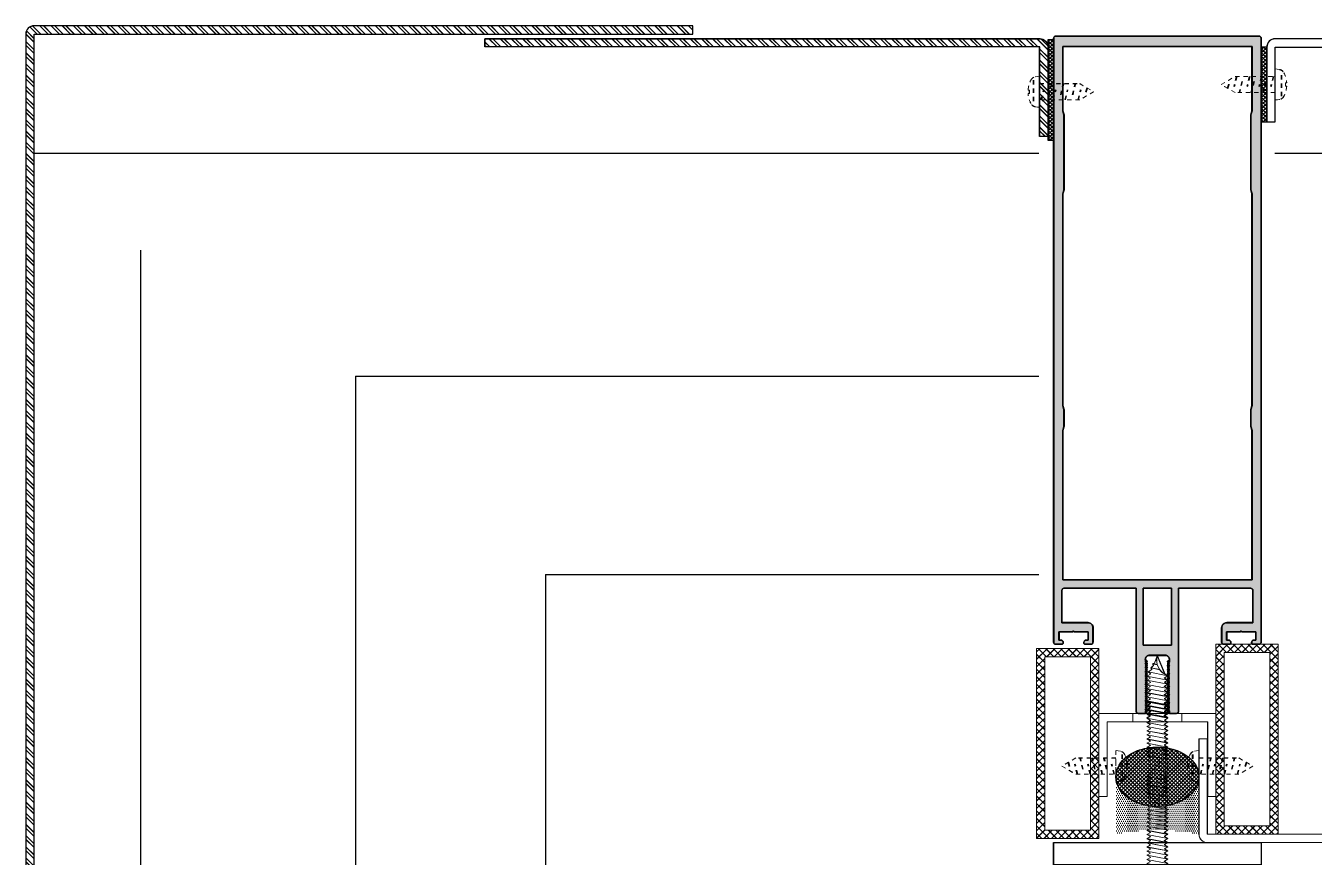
# Model space of a CAD drawing. Header units: inches. Extents: x -772 to 6765, y -813 to 4093.
# Drawn here: x 5996.66 to 6027.7, y 3333.22 to 3353.25 of the extents above; entities that cross this region are included whole.
import ezdxf

# ---------------------------------------------------------------- set-up
doc = ezdxf.new("R2010")
doc.units = ezdxf.units.IN
doc.header["$MEASUREMENT"] = 0
doc.linetypes.add('HIDDEN', pattern=[9.525, 6.35, -3.175])
doc.linetypes.add('HIDDEN2', pattern=[0.1875, 0.125, -0.0625])
for name, color, linetype in [('aksoy_bant', 1, 'Continuous'), ('aksoy_block', 7, 'Continuous'), ('aksoy_detaytarama', 252, 'Continuous'), ('aksoy_iz', 8, 'HIDDEN'), ('aksoy_pvc', 245, 'Continuous'), ('aksoy_silikon', 1, 'Continuous'), ('H_FAC_Giydirme', 100, 'Continuous'), ('H_FAC_Metal', 181, 'Continuous'), ('H_GEN_Greyscale1', 251, 'Continuous'), ('H_GEN_YalitimIsi', 32, 'BATTING')]:
    doc.layers.add(name, color=color, linetype=linetype)
doc.layers.add('aksoy_vida', color=8, linetype='Continuous', lineweight=0)
doc.layers.add('S02_Beschriftung', color=40, linetype='Continuous', lineweight=25)
doc.linetypes.add('BATTING', pattern='A,0.00254,-2.54,[134,ltypeshp.shx,S=2.54,R=0,X=-2.54,Y=0],-5.08,[134,ltypeshp.shx,S=2.54,R=180,X=2.54,Y=0],-2.54', length=10.16254)
pattern_1 = [(45, (-2165390.4385, -980034.2815), (-1.3470384182, 1.3470384182), []), (45, (-2165389.5405, -980034.2815), (-1.3470384182, 1.3470384182), [])]

# ---------------------------------------------------------------- blocks, each defined once
blk = doc.blocks.new('RYN_0342506', base_point=(58, 24.6))
at = {"layer": 'aksoy_detaytarama', "ltscale": 0.1, "extrusion": (0, 0, -1)}
h = blk.add_hatch(color=256, dxfattribs=at)
h.dxf.hatch_style = 1
h.paths.add_polyline_path([(-88.15, 53), (-88.15, 46.2), (-74.45, 46.2), (-74.45, 53)], flags=16)
edge = h.paths.add_edge_path()
edge.add_arc((-87.65, 72.1), 0.5, 450.0013, 539.9987)
edge.add_line((-88.15, 72.1), (-88.15, 54.7))
edge.add_line((-88.15, 54.7), (-58.5, 54.7))
edge.add_arc((-58.5, 54.2), 0.5, 360, 450, ccw=False)
edge.add_line((-58, 54.2), (-58, 52.5))
edge.add_line((-58, 52.5), (-58.11, 52.5))
edge.add_line((-58.11, 52.5), (-58.33, 52.12))
edge.add_arc((-58.5, 52.22), 0.2, 210, 330, ccw=False)
edge.add_line((-58.67, 52.12), (-58.83, 52.39))
edge.add_arc((-59, 52.29), 0.2, 390, 510)
edge.add_line((-59.17, 52.39), (-59.33, 52.12))
edge.add_arc((-59.5, 52.22), 0.2, 210, 330, ccw=False)
edge.add_line((-59.67, 52.12), (-59.83, 52.39))
edge.add_arc((-60, 52.29), 0.2, 390, 510)
edge.add_line((-60.17, 52.39), (-60.33, 52.12))
edge.add_arc((-60.5, 52.22), 0.2, 210, 330, ccw=False)
edge.add_line((-60.67, 52.12), (-60.83, 52.39))
edge.add_arc((-61, 52.29), 0.2, 390, 510)
edge.add_line((-61.17, 52.39), (-61.33, 52.12))
edge.add_arc((-61.5, 52.22), 0.2, 210, 330, ccw=False)
edge.add_line((-61.67, 52.12), (-61.83, 52.39))
edge.add_arc((-62, 52.29), 0.2, 390, 510)
edge.add_line((-62.17, 52.39), (-62.33, 52.12))
edge.add_arc((-62.5, 52.22), 0.2, 210, 330, ccw=False)
edge.add_line((-62.67, 52.12), (-62.83, 52.39))
edge.add_arc((-63, 52.29), 0.2, 390, 510)
edge.add_line((-63.17, 52.39), (-63.33, 52.12))
edge.add_arc((-63.5, 52.22), 0.2, 210, 330, ccw=False)
edge.add_line((-63.67, 52.12), (-63.83, 52.39))
edge.add_arc((-64, 52.29), 0.2, 390, 510)
edge.add_line((-64.17, 52.39), (-64.33, 52.12))
edge.add_arc((-64.5, 52.22), 0.2, 210, 330, ccw=False)
edge.add_line((-64.67, 52.12), (-64.83, 52.39))
edge.add_arc((-65, 52.29), 0.2, 390, 510)
edge.add_line((-65.17, 52.39), (-65.33, 52.12))
edge.add_arc((-65.5, 52.22), 0.2, 210, 330, ccw=False)
edge.add_line((-65.67, 52.12), (-65.83, 52.39))
edge.add_arc((-66, 52.29), 0.2, 390, 510)
edge.add_line((-66.17, 52.39), (-66.33, 52.12))
edge.add_arc((-66.5, 52.22), 0.2, 210, 330, ccw=False)
edge.add_line((-66.67, 52.12), (-66.83, 52.39))
edge.add_arc((-67, 52.29), 0.2, 390, 510)
edge.add_line((-67.17, 52.39), (-67.33, 52.12))
edge.add_arc((-67.5, 52.22), 0.2, 210, 330, ccw=False)
edge.add_line((-67.67, 52.12), (-67.83, 52.39))
edge.add_arc((-68, 52.29), 0.2, 390, 510)
edge.add_line((-68.17, 52.39), (-68.33, 52.12))
edge.add_arc((-68.5, 52.22), 0.2, 210, 330, ccw=False)
edge.add_line((-68.67, 52.12), (-68.83, 52.39))
edge.add_arc((-69, 52.29), 0.2, 390, 510)
edge.add_line((-69.17, 52.39), (-69.33, 52.12))
edge.add_arc((-69.5, 52.22), 0.2, 210, 330, ccw=False)
edge.add_line((-69.67, 52.12), (-69.83, 52.39))
edge.add_arc((-70, 52.29), 0.2, 390, 510)
edge.add_line((-70.17, 52.39), (-70.33, 52.12))
edge.add_arc((-70.5, 52.22), 0.2, 210, 330, ccw=False)
edge.add_line((-70.67, 52.12), (-70.89, 52.5))
edge.add_line((-70.89, 52.5), (-71, 52.5))
edge.add_arc((-71, 51.5), 1, 450, 540)
edge.add_line((-72, 51.5), (-72, 47.7))
edge.add_arc((-71, 47.7), 1, 540, 630)
edge.add_line((-71, 46.7), (-70.39, 46.7))
edge.add_line((-70.39, 46.7), (-70.17, 47.07))
edge.add_arc((-70, 46.97), 0.2, 390, 510, ccw=False)
edge.add_line((-69.83, 47.07), (-69.67, 46.81))
edge.add_arc((-69.5, 46.91), 0.2, 570, 690)
edge.add_line((-69.33, 46.81), (-69.17, 47.07))
edge.add_arc((-69, 46.97), 0.2, 390, 510, ccw=False)
edge.add_line((-68.83, 47.07), (-68.67, 46.81))
edge.add_arc((-68.5, 46.91), 0.2, 570, 690)
edge.add_line((-68.33, 46.81), (-68.17, 47.07))
edge.add_arc((-68, 46.97), 0.2, 390, 510, ccw=False)
edge.add_line((-67.83, 47.07), (-67.67, 46.81))
edge.add_arc((-67.5, 46.91), 0.2, 570, 690)
edge.add_line((-67.33, 46.81), (-67.17, 47.07))
edge.add_arc((-67, 46.97), 0.2, 390, 510, ccw=False)
edge.add_line((-66.83, 47.07), (-66.67, 46.81))
edge.add_arc((-66.5, 46.91), 0.2, 570, 690)
edge.add_line((-66.33, 46.81), (-66.17, 47.07))
edge.add_arc((-66, 46.97), 0.2, 390, 510, ccw=False)
edge.add_line((-65.83, 47.07), (-65.67, 46.81))
edge.add_arc((-65.5, 46.91), 0.2, 570, 690)
edge.add_line((-65.33, 46.81), (-65.17, 47.07))
edge.add_arc((-65, 46.97), 0.2, 390, 510, ccw=False)
edge.add_line((-64.83, 47.07), (-64.67, 46.81))
edge.add_arc((-64.5, 46.91), 0.2, 570, 690)
edge.add_line((-64.33, 46.81), (-64.17, 47.07))
edge.add_arc((-64, 46.97), 0.2, 390, 510, ccw=False)
edge.add_line((-63.83, 47.07), (-63.67, 46.81))
edge.add_arc((-63.5, 46.91), 0.2, 570, 690)
edge.add_line((-63.33, 46.81), (-63.17, 47.07))
edge.add_arc((-63, 46.97), 0.2, 390, 510, ccw=False)
edge.add_line((-62.83, 47.07), (-62.67, 46.81))
edge.add_arc((-62.5, 46.91), 0.2, 570, 690)
edge.add_line((-62.33, 46.81), (-62.17, 47.07))
edge.add_arc((-62, 46.97), 0.2, 390, 510, ccw=False)
edge.add_line((-61.83, 47.07), (-61.67, 46.81))
edge.add_arc((-61.5, 46.91), 0.2, 570, 690)
edge.add_line((-61.33, 46.81), (-61.17, 47.07))
edge.add_arc((-61, 46.97), 0.2, 390, 510, ccw=False)
edge.add_line((-60.83, 47.07), (-60.67, 46.81))
edge.add_arc((-60.5, 46.91), 0.2, 570, 690)
edge.add_line((-60.33, 46.81), (-60.17, 47.07))
edge.add_arc((-60, 46.97), 0.2, 390, 510, ccw=False)
edge.add_line((-59.83, 47.07), (-59.67, 46.81))
edge.add_arc((-59.5, 46.91), 0.2, 570, 690)
edge.add_line((-59.33, 46.81), (-59.17, 47.07))
edge.add_arc((-59, 46.97), 0.2, 390, 510, ccw=False)
edge.add_line((-58.83, 47.07), (-58.61, 46.7))
edge.add_line((-58.61, 46.7), (-58, 46.7))
edge.add_line((-58, 46.7), (-58, 45))
edge.add_arc((-58.5, 45), 0.5, 270, 360, ccw=False)
edge.add_line((-58.5, 44.5), (-88.15, 44.5))
edge.add_line((-88.15, 44.5), (-88.15, 27.1))
edge.add_arc((-87.65, 27.1), 0.5, 540.0013, 629.9987)
edge.add_line((-87.65, 26.6), (-79.85, 26.6))
edge.add_line((-79.85, 26.6), (-79.85, 32.9))
edge.add_arc((-78.65, 32.9), 1.2, 450, 540, ccw=False)
edge.add_line((-78.65, 34.1), (-75.15, 34.1))
edge.add_arc((-75.15, 33.6), 0.5, 360, 450, ccw=False)
edge.add_line((-74.65, 33.6), (-74.65, 32.2))
edge.add_arc((-74.95, 32.2), 0.3, 270, 360.5033, ccw=False)
edge.add_line((-74.95, 31.9), (-75.15, 31.9))
edge.add_arc((-75.15, 32.4), 0.5, 540, 630, ccw=False)
edge.add_line((-75.65, 32.4), (-75.65, 32.9))
edge.add_line((-75.65, 32.9), (-77.65, 32.9))
edge.add_line((-77.65, 32.9), (-77.65, 29.6))
edge.add_line((-77.65, 29.6), (-77.85, 29.4))
edge.add_line((-77.85, 29.4), (-77.65, 29.2))
edge.add_line((-77.65, 29.2), (-77.65, 25.9))
edge.add_line((-77.65, 25.9), (-75.65, 25.9))
edge.add_line((-75.65, 25.9), (-75.65, 26.4))
edge.add_arc((-75.15, 26.4), 0.5, 450, 540, ccw=False)
edge.add_line((-75.15, 26.9), (-74.95, 26.9))
edge.add_arc((-74.95, 26.6), 0.3, 360, 450, ccw=False)
edge.add_line((-74.65, 26.6), (-74.65, 25.1))
edge.add_arc((-75.15, 25.1), 0.5, 270, 360, ccw=False)
edge.add_line((-75.15, 24.6), (-220.65, 24.6))
edge.add_arc((-220.65, 25.1), 0.5, 540.0003, 629.9997, ccw=False)
edge.add_line((-221.15, 25.1), (-221.15, 74.1))
edge.add_arc((-220.65, 74.1), 0.5, 450.0003, 539.9997, ccw=False)
edge.add_line((-220.65, 74.6), (-75.15, 74.6))
edge.add_arc((-75.15, 74.1), 0.5, 360, 450, ccw=False)
edge.add_line((-74.65, 74.1), (-74.65, 72.6))
edge.add_arc((-74.95, 72.6), 0.3, 270, 360, ccw=False)
edge.add_line((-74.95, 72.3), (-75.15, 72.3))
edge.add_arc((-75.15, 72.8), 0.5, 180, 270, ccw=False)
edge.add_line((-75.65, 72.8), (-75.65, 73.3))
edge.add_line((-75.65, 73.3), (-77.65, 73.3))
edge.add_line((-77.65, 73.3), (-77.65, 70))
edge.add_line((-77.65, 70), (-77.85, 69.8))
edge.add_line((-77.85, 69.8), (-77.65, 69.6))
edge.add_line((-77.65, 69.6), (-77.65, 66.3))
edge.add_line((-77.65, 66.3), (-75.65, 66.3))
edge.add_line((-75.65, 66.3), (-75.65, 66.8))
edge.add_arc((-75.15, 66.8), 0.5, 450, 540, ccw=False)
edge.add_line((-75.15, 67.3), (-74.95, 67.3))
edge.add_arc((-74.95, 67), 0.3, 359.4967, 450, ccw=False)
edge.add_line((-74.65, 67), (-74.65, 65.6))
edge.add_arc((-75.15, 65.6), 0.5, 270, 360, ccw=False)
edge.add_line((-75.15, 65.1), (-78.65, 65.1))
edge.add_arc((-78.65, 66.3), 1.2, 540, 630, ccw=False)
edge.add_line((-79.85, 66.3), (-79.85, 72.6))
edge.add_line((-79.85, 72.6), (-87.65, 72.6))
h.paths.add_polyline_path([(-218.65, 72.4), (-203.15, 72.4), (-202.15, 72.1), (-184.15, 72.1), (-183.15, 72.4), (-132.15, 72.4), (-131.15, 72.1), (-127.15, 72.1), (-126.15, 72.4), (-90.15, 72.4), (-90.15, 26.8), (-126.15, 26.8), (-127.15, 27.1), (-131.15, 27.1), (-132.15, 26.8), (-183.15, 26.8), (-183.15, 26.8), (-184.15, 27.1), (-202.15, 27.1), (-203.15, 26.8), (-218.65, 26.8)], flags=16)
at = {"layer": 'H_FAC_Giydirme', "extrusion": (0, 0, -1)}
blk.add_lwpolyline([(-87.65, 72.6, 0.4142), (-88.15, 72.1), (-88.15, 54.7), (-58.5, 54.7, -0.414214), (-58, 54.2), (-58, 52.5), (-58.11, 52.5), (-58.33, 52.12, -0.57735), (-58.67, 52.12), (-58.83, 52.39, 0.57735), (-59.17, 52.39), (-59.33, 52.12, -0.57735), (-59.67, 52.12), (-59.83, 52.39, 0.57735), (-60.17, 52.39), (-60.33, 52.12, -0.57735), (-60.67, 52.12), (-60.83, 52.39, 0.57735), (-61.17, 52.39), (-61.33, 52.12, -0.57735), (-61.67, 52.12), (-61.83, 52.39, 0.57735), (-62.17, 52.39), (-62.33, 52.12, -0.57735), (-62.67, 52.12), (-62.83, 52.39, 0.57735), (-63.17, 52.39), (-63.33, 52.12, -0.57735), (-63.67, 52.12), (-63.83, 52.39, 0.57735), (-64.17, 52.39), (-64.33, 52.12, -0.57735), (-64.67, 52.12), (-64.83, 52.39, 0.57735), (-65.17, 52.39), (-65.33, 52.12, -0.57735), (-65.67, 52.12), (-65.83, 52.39, 0.57735), (-66.17, 52.39), (-66.33, 52.12, -0.57735), (-66.67, 52.12), (-66.83, 52.39, 0.57735), (-67.17, 52.39), (-67.33, 52.12, -0.57735), (-67.67, 52.12), (-67.83, 52.39, 0.57735), (-68.17, 52.39), (-68.33, 52.12, -0.57735), (-68.67, 52.12), (-68.83, 52.39, 0.57735), (-69.17, 52.39), (-69.33, 52.12, -0.57735), (-69.67, 52.12), (-69.83, 52.39, 0.57735), (-70.17, 52.39), (-70.33, 52.12, -0.57735), (-70.67, 52.12), (-70.89, 52.5), (-71, 52.5, 0.414214), (-72, 51.5), (-72, 47.7, 0.414214), (-71, 46.7), (-70.39, 46.7), (-70.17, 47.07, -0.57735), (-69.83, 47.07), (-69.67, 46.81, 0.57735), (-69.33, 46.81), (-69.17, 47.07, -0.57735), (-68.83, 47.07), (-68.67, 46.81, 0.57735), (-68.33, 46.81), (-68.17, 47.07, -0.57735), (-67.83, 47.07), (-67.67, 46.81, 0.57735), (-67.33, 46.81), (-67.17, 47.07, -0.57735), (-66.83, 47.07), (-66.67, 46.81, 0.57735), (-66.33, 46.81), (-66.17, 47.07, -0.57735), (-65.83, 47.07), (-65.67, 46.81, 0.57735), (-65.33, 46.81), (-65.17, 47.07, -0.57735), (-64.83, 47.07), (-64.67, 46.81, 0.57735), (-64.33, 46.81), (-64.17, 47.07, -0.57735), (-63.83, 47.07), (-63.67, 46.81, 0.57735), (-63.33, 46.81), (-63.17, 47.07, -0.57735), (-62.83, 47.07), (-62.67, 46.81, 0.57735), (-62.33, 46.81), (-62.17, 47.07, -0.57735), (-61.83, 47.07), (-61.67, 46.81, 0.57735), (-61.33, 46.81), (-61.17, 47.07, -0.57735), (-60.83, 47.07), (-60.67, 46.81, 0.57735), (-60.33, 46.81), (-60.17, 47.07, -0.57735), (-59.83, 47.07), (-59.67, 46.81, 0.57735), (-59.33, 46.81), (-59.17, 47.07, -0.57735), (-58.83, 47.07), (-58.61, 46.7), (-58, 46.7), (-58, 45, -0.414214), (-58.5, 44.5), (-88.15, 44.5), (-88.15, 27.1, 0.4142), (-87.65, 26.6), (-79.85, 26.6), (-79.85, 32.9, -0.414214), (-78.65, 34.1), (-75.15, 34.1, -0.414214), (-74.65, 33.6), (-74.65, 32.2, -0.416789), (-74.95, 31.9), (-75.15, 31.9, -0.414214), (-75.65, 32.4), (-75.65, 32.9), (-77.65, 32.9), (-77.65, 29.6), (-77.85, 29.4), (-77.65, 29.2), (-77.65, 25.9), (-75.65, 25.9), (-75.65, 26.4, -0.414214), (-75.15, 26.9), (-74.95, 26.9, -0.414214), (-74.65, 26.6), (-74.65, 25.1, -0.414214), (-75.15, 24.6), (-220.65, 24.6, -0.41421), (-221.15, 25.1), (-221.15, 74.1, -0.41421), (-220.65, 74.6), (-75.15, 74.6, -0.414214), (-74.65, 74.1), (-74.65, 72.6, -0.414214), (-74.95, 72.3), (-75.15, 72.3, -0.414214), (-75.65, 72.8), (-75.65, 73.3), (-77.65, 73.3), (-77.65, 70), (-77.85, 69.8), (-77.65, 69.6), (-77.65, 66.3), (-75.65, 66.3), (-75.65, 66.8, -0.414214), (-75.15, 67.3), (-74.95, 67.3, -0.416789), (-74.65, 67), (-74.65, 65.6, -0.414214), (-75.15, 65.1), (-78.65, 65.1, -0.414214), (-79.85, 66.3), (-79.85, 72.6)], format="xyb", close=True, dxfattribs=at)
for points in [[(-218.65, 72.4), (-203.15, 72.4), (-202.15, 72.1), (-184.15, 72.1), (-183.15, 72.4), (-132.15, 72.4), (-131.15, 72.1), (-127.15, 72.1), (-126.15, 72.4), (-90.15, 72.4), (-90.15, 26.8), (-126.15, 26.8), (-127.15, 27.1), (-131.15, 27.1), (-132.15, 26.8), (-183.15, 26.8), (-183.15, 26.8), (-184.15, 27.1), (-202.15, 27.1), (-203.15, 26.8), (-218.65, 26.8)], [(-88.15, 53), (-88.15, 46.2), (-74.45, 46.2), (-74.45, 53)]]:
    blk.add_lwpolyline(points, close=True, dxfattribs=at)
at = {"layer": 'H_FAC_Giydirme'}
blk.add_lwpolyline([(88.15, 53), (88.15, 46.2), (74.45, 46.2), (74.45, 53), (88.15, 53)], close=True, dxfattribs=at)
blk = doc.blocks.new('v4578')
at = {"layer": 'aksoy_vida', "ltscale": 0.2, "extrusion": (0, 0, -1)}
for p, q in [((13.7, 50.32), (13.11, 49.74)), ((13.11, 49.74), (13.3, 49.35)), ((15.22, 49.29), (13.11, 49.74)), ((13.94, 50.88), (13.52, 50.74)), ((14.65, 50.5), (13.52, 50.74)), ((13.52, 50.74), (13.72, 50.35)), ((13.7, 50.32), (13.72, 50.35)), ((13.94, 50.88), (14.65, 52.62)), ((14.65, 52.62), (16.5, 48.17)), ((15.64, 50.29), (15.62, 50.29)), ((12.97, 48.22), (12.13, 47.74)), ((17.17, 46.78), (12.13, 47.74)), ((12.13, 47.74), (12.97, 47.26)), ((12.97, 47.22), (12.13, 46.74)), ((17.17, 45.78), (12.13, 46.74)), ((12.13, 46.74), (12.97, 46.26)), ((13.29, 49.32), (12.43, 48.74)), ((17.17, 47.78), (12.43, 48.74)), ((12.43, 48.74), (12.97, 48.26)), ((12.97, 48.22), (12.97, 48.26)), ((12.97, 47.22), (12.97, 47.26)), ((13.29, 49.32), (13.3, 49.35)), ((16.33, 48.26), (17.17, 47.78)), ((17.17, 47.78), (16.33, 47.3)), ((16.33, 47.3), (16.33, 47.26)), ((16.33, 47.26), (17.17, 46.78)), ((17.17, 46.78), (16.33, 46.3)), ((12.97, 46.22), (12.13, 45.74)), ((17.17, 44.78), (12.13, 45.74)), ((12.13, 45.74), (12.97, 45.26)), ((12.97, 45.22), (12.13, 44.75)), ((14.14, 44.36), (12.13, 44.75)), ((12.8, 44.36), (12.13, 44.75)), ((12.97, 44.23), (12.13, 43.75)), ((17.17, 42.79), (12.13, 43.75)), ((12.13, 43.75), (12.97, 43.27)), ((12.97, 44.27), (12.8, 44.36)), ((12.97, 46.22), (12.97, 46.26)), ((12.97, 45.22), (12.97, 45.26)), ((12.97, 44.23), (12.97, 44.27)), ((17.17, 43.79), (14.14, 44.36)), ((16.33, 46.3), (16.33, 46.26)), ((16.33, 46.26), (17.17, 45.78)), ((17.17, 45.78), (16.33, 45.3)), ((16.33, 45.3), (16.33, 45.26)), ((16.33, 45.26), (17.17, 44.78)), ((16.33, 44.31), (16.44, 44.36)), ((16.33, 44.31), (16.33, 44.27)), ((16.33, 44.27), (17.17, 43.79)), ((17.17, 43.79), (16.33, 43.31)), ((16.44, 44.36), (17.17, 44.78)), ((17.16, 40.62), (12.12, 41.58)), ((12.12, 41.58), (12.96, 41.1)), ((12.96, 41.06), (12.12, 40.58)), ((17.16, 39.62), (12.12, 40.58)), ((12.12, 40.58), (12.96, 40.1)), ((12.97, 43.23), (12.13, 42.75)), ((17.17, 41.79), (12.13, 42.75)), ((12.13, 42.75), (12.97, 42.27)), ((12.97, 42.23), (12.13, 41.75)), ((14.66, 41.26), (12.13, 41.75)), ((12.13, 41.75), (12.97, 41.27)), ((12.97, 41.23), (12.13, 40.75)), ((17.17, 39.79), (12.13, 40.75)), ((12.13, 40.75), (12.97, 40.27)), ((12.97, 41.27), (12.8, 41.36)), ((12.96, 41.06), (12.96, 41.1)), ((12.97, 43.23), (12.97, 43.27)), ((12.97, 42.23), (12.97, 42.27)), ((12.97, 41.26), (12.97, 41.27)), ((12.97, 41.23), (12.97, 41.27)), ((17.17, 40.79), (14.13, 41.36)), ((17.16, 41.62), (16.32, 41.14)), ((16.32, 41.14), (16.32, 41.1)), ((16.32, 41.1), (17.16, 40.62)), ((17.16, 40.62), (16.32, 40.14)), ((16.33, 43.31), (16.33, 43.27)), ((16.33, 43.27), (17.17, 42.79)), ((17.17, 42.79), (16.33, 42.31)), ((16.33, 42.31), (16.33, 42.27)), ((16.33, 42.27), (17.17, 41.79)), ((17.17, 41.79), (16.33, 41.31)), ((16.33, 41.31), (16.43, 41.36)), ((16.33, 41.31), (16.33, 41.27)), ((16.33, 41.31), (16.33, 41.27)), ((16.34, 41.26), (16.33, 41.27)), ((16.33, 41.27), (17.17, 40.79)), ((17.17, 40.79), (16.33, 40.31)), ((12.96, 40.06), (12.12, 39.58)), ((14.65, 39.1), (12.12, 39.58)), ((12.12, 39.58), (12.96, 39.1)), ((12.96, 39.06), (12.12, 38.58)), ((17.16, 37.62), (12.12, 38.58)), ((12.12, 38.58), (12.96, 38.1)), ((12.96, 38.06), (12.12, 37.58)), ((17.16, 36.62), (12.12, 37.58)), ((12.12, 37.58), (12.96, 37.1)), ((12.97, 40.23), (12.13, 39.75)), ((17.17, 38.79), (12.13, 39.75)), ((12.13, 39.75), (12.97, 39.27)), ((12.97, 39.23), (12.13, 38.75)), ((14.66, 38.26), (12.13, 38.75)), ((12.13, 38.75), (12.97, 38.27)), ((12.97, 38.23), (12.13, 37.75)), ((12.96, 39.1), (12.79, 39.2)), ((12.97, 38.27), (12.8, 38.36)), ((12.96, 40.06), (12.96, 40.1)), ((12.96, 39.1), (12.96, 39.1)), ((12.96, 39.06), (12.96, 39.1)), ((12.96, 38.06), (12.96, 38.1)), ((12.97, 40.23), (12.97, 40.27)), ((12.97, 39.23), (12.97, 39.27)), ((12.97, 38.23), (12.97, 38.27)), ((12.97, 38.26), (12.97, 38.27)), ((17.16, 38.62), (14.13, 39.2)), ((17.17, 37.79), (14.13, 38.36)), ((16.32, 40.14), (16.32, 40.1)), ((16.32, 40.1), (17.16, 39.62)), ((17.16, 39.62), (16.32, 39.14)), ((16.32, 39.14), (16.43, 39.2)), ((16.32, 39.14), (16.32, 39.1)), ((16.32, 39.14), (16.32, 39.1)), ((16.32, 39.1), (17.16, 38.62)), ((16.33, 39.1), (16.32, 39.1)), ((17.16, 38.62), (16.32, 38.14)), ((16.32, 38.14), (16.32, 38.1)), ((16.32, 38.1), (17.16, 37.62)), ((17.16, 37.62), (16.32, 37.14)), ((16.33, 40.31), (16.33, 40.27)), ((16.33, 40.27), (17.17, 39.79)), ((17.17, 39.79), (16.33, 39.31)), ((16.33, 39.31), (16.33, 39.27)), ((16.33, 39.27), (17.17, 38.79)), ((17.17, 38.79), (16.33, 38.31)), ((16.33, 38.31), (16.43, 38.36)), ((16.33, 38.31), (16.33, 38.27)), ((16.33, 38.31), (16.33, 38.27)), ((16.33, 38.27), (17.17, 37.79)), ((16.33, 38.26), (16.33, 38.27)), ((12.96, 37.06), (12.12, 36.58)), ((14.65, 36.1), (12.12, 36.58)), ((12.12, 36.58), (12.96, 36.1)), ((12.97, 36.06), (12.13, 35.58)), ((17.17, 34.62), (12.13, 35.58)), ((12.13, 35.58), (12.97, 35.1)), ((12.97, 35.06), (12.13, 34.58)), ((17.17, 33.62), (12.13, 34.58)), ((12.13, 34.58), (12.97, 34.1)), ((12.96, 37.06), (12.96, 37.1)), ((12.96, 36.1), (12.96, 36.1)), ((12.97, 36.06), (12.97, 36.1)), ((12.97, 35.06), (12.97, 35.1)), ((17.17, 35.62), (14.66, 36.1)), ((16.32, 37.14), (16.32, 37.1)), ((16.32, 37.1), (17.16, 36.62)), ((17.16, 36.62), (16.32, 36.14)), ((16.32, 36.14), (16.32, 36.1)), ((16.33, 36.1), (16.32, 36.1)), ((17.17, 35.62), (16.33, 36.1)), ((17.17, 35.62), (16.33, 35.14)), ((16.33, 35.14), (16.33, 35.1)), ((16.33, 35.1), (17.17, 34.62)), ((17.17, 34.62), (16.33, 34.14)), ((12.97, 34.06), (12.13, 33.58)), ((17.17, 32.62), (12.13, 33.58)), ((12.13, 33.58), (12.97, 33.1)), ((12.97, 33.06), (12.13, 32.58)), ((17.17, 31.62), (12.13, 32.58)), ((12.13, 32.58), (12.97, 32.1)), ((12.97, 32.06), (12.13, 31.58)), ((14.66, 31.1), (12.13, 31.58)), ((12.13, 31.58), (12.97, 31.1)), ((12.97, 31.06), (12.13, 30.58)), ((12.97, 31.1), (12.79, 31.2)), ((12.97, 34.06), (12.97, 34.1)), ((12.97, 33.06), (12.97, 33.1)), ((12.97, 32.06), (12.97, 32.1)), ((12.97, 31.06), (12.97, 31.1)), ((12.97, 31.1), (12.97, 31.1)), ((17.17, 30.62), (14.13, 31.2)), ((16.33, 34.14), (16.33, 34.1)), ((16.33, 34.1), (17.17, 33.62)), ((17.17, 33.62), (16.33, 33.14)), ((16.33, 33.14), (16.33, 33.1)), ((16.33, 33.1), (17.17, 32.62)), ((17.17, 32.62), (16.33, 32.14)), ((16.33, 32.14), (16.33, 32.1)), ((16.33, 32.1), (17.17, 31.62)), ((17.17, 31.62), (16.33, 31.14)), ((16.33, 31.14), (16.43, 31.2)), ((16.33, 31.14), (16.33, 31.1)), ((16.33, 31.14), (16.33, 31.1)), ((16.33, 31.1), (17.17, 30.62)), ((16.33, 31.1), (16.33, 31.1)), ((17.17, 29.62), (12.13, 30.58)), ((12.13, 30.58), (12.97, 30.1)), ((12.97, 30.06), (12.13, 29.58)), ((17.17, 28.62), (12.13, 29.58)), ((12.13, 29.58), (12.97, 29.1)), ((12.97, 29.06), (12.13, 28.58)), ((14.66, 28.1), (12.13, 28.58)), ((12.13, 28.58), (12.97, 28.1)), ((12.97, 28.06), (12.13, 27.58)), ((12.97, 30.06), (12.97, 30.1)), ((12.97, 29.06), (12.97, 29.1)), ((12.97, 28.06), (12.97, 28.1)), ((12.97, 28.1), (12.97, 28.1)), ((17.17, 27.62), (14.66, 28.1)), ((17.17, 30.62), (16.33, 30.14)), ((16.33, 30.14), (16.33, 30.1)), ((16.33, 30.1), (17.17, 29.62)), ((17.17, 29.62), (16.33, 29.14)), ((16.33, 29.14), (16.33, 29.1)), ((16.33, 29.1), (17.17, 28.62)), ((17.17, 28.62), (16.33, 28.14)), ((16.33, 28.14), (16.33, 28.1)), ((17.17, 27.62), (16.33, 28.1)), ((16.33, 28.1), (16.33, 28.1)), ((17.17, 26.62), (12.13, 27.58)), ((12.13, 27.58), (12.97, 27.1)), ((12.97, 27.06), (12.13, 26.58)), ((17.17, 25.62), (12.13, 26.58)), ((12.13, 26.58), (12.97, 26.1)), ((12.97, 26.06), (12.13, 25.58)), ((17.17, 24.62), (12.13, 25.58)), ((12.13, 25.58), (12.97, 25.1)), ((12.97, 25.06), (12.13, 24.58)), ((12.97, 27.06), (12.97, 27.1)), ((12.97, 26.06), (12.97, 26.1)), ((12.97, 25.06), (12.97, 25.1)), ((17.17, 27.62), (16.33, 27.14)), ((16.33, 27.14), (16.33, 27.1)), ((16.33, 27.1), (17.17, 26.62)), ((17.17, 26.62), (16.33, 26.14)), ((16.33, 26.14), (16.33, 26.1)), ((16.33, 26.1), (17.17, 25.62)), ((17.17, 25.62), (16.33, 25.14)), ((16.33, 25.14), (16.33, 25.1)), ((16.33, 25.1), (17.17, 24.62)), ((17.17, 23.62), (12.13, 24.58)), ((12.13, 24.58), (12.97, 24.1)), ((12.97, 24.06), (12.13, 23.58)), ((14.66, 23.1), (12.13, 23.58)), ((12.13, 23.58), (12.97, 23.1)), ((12.97, 23.06), (12.13, 22.58)), ((17.17, 21.62), (12.13, 22.58)), ((12.13, 22.58), (12.97, 22.1)), ((12.97, 22.06), (12.13, 21.58)), ((12.97, 23.1), (12.8, 23.2)), ((12.97, 24.06), (12.97, 24.1)), ((12.97, 23.06), (12.97, 23.1)), ((12.97, 23.1), (12.97, 23.1)), ((12.97, 22.06), (12.97, 22.1)), ((17.17, 22.62), (14.13, 23.2)), ((17.17, 24.62), (16.33, 24.14)), ((16.33, 24.14), (16.33, 24.1)), ((16.33, 24.1), (17.17, 23.62)), ((17.17, 23.62), (16.33, 23.14)), ((16.33, 23.14), (16.43, 23.2)), ((16.33, 23.14), (16.33, 23.1)), ((16.33, 23.14), (16.33, 23.1)), ((16.33, 23.1), (17.17, 22.62)), ((16.33, 23.1), (16.33, 23.1)), ((17.17, 22.62), (16.33, 22.14)), ((16.33, 22.14), (16.33, 22.1)), ((16.33, 22.1), (17.17, 21.62)), ((17.17, 20.62), (12.13, 21.58)), ((12.13, 21.58), (12.97, 21.1)), ((12.97, 21.06), (12.13, 20.58)), ((14.66, 20.1), (12.13, 20.58)), ((12.13, 20.58), (12.97, 20.1)), ((12.97, 20.06), (12.13, 19.58)), ((17.17, 18.62), (12.13, 19.58)), ((12.13, 19.58), (12.97, 19.1)), ((12.97, 19.06), (12.13, 18.58)), ((12.97, 21.06), (12.97, 21.1)), ((12.97, 20.06), (12.97, 20.1)), ((12.97, 20.1), (12.97, 20.1)), ((12.97, 19.06), (12.97, 19.1)), ((17.17, 19.62), (14.66, 20.1)), ((17.17, 21.62), (16.33, 21.14)), ((16.33, 21.14), (16.33, 21.1)), ((16.33, 21.1), (17.17, 20.62)), ((17.17, 20.62), (16.33, 20.14)), ((16.33, 20.14), (16.33, 20.1)), ((16.33, 20.1), (16.33, 20.1)), ((17.17, 19.62), (16.33, 19.14)), ((16.33, 19.14), (16.33, 19.1)), ((16.33, 19.1), (17.17, 18.62)), ((17.17, 19.62), (16.34, 20.1)), ((17.17, 17.62), (12.13, 18.58)), ((12.13, 18.58), (12.97, 18.1)), ((12.97, 18.06), (12.13, 17.58)), ((17.17, 16.62), (12.13, 17.58)), ((12.13, 17.58), (12.97, 17.1)), ((12.97, 17.06), (12.13, 16.58)), ((17.17, 15.62), (12.13, 16.58)), ((12.13, 16.58), (12.97, 16.1)), ((12.97, 16.06), (12.13, 15.58)), ((14.66, 15.1), (12.13, 15.58)), ((12.13, 15.58), (12.97, 15.1)), ((12.97, 18.06), (12.97, 18.1)), ((12.97, 17.06), (12.97, 17.1)), ((12.97, 16.06), (12.97, 16.1)), ((17.17, 18.62), (16.33, 18.14)), ((16.33, 18.14), (16.33, 18.1)), ((16.33, 18.1), (17.17, 17.62)), ((17.17, 17.62), (16.33, 17.14)), ((16.33, 17.14), (16.33, 17.1)), ((16.33, 17.1), (17.17, 16.62)), ((17.17, 16.62), (16.33, 16.14)), ((16.33, 16.14), (16.33, 16.1)), ((16.33, 16.1), (17.17, 15.62)), ((17.17, 15.62), (16.33, 15.14)), ((12.97, 15.06), (12.13, 14.58)), ((17.17, 13.62), (12.13, 14.58)), ((12.13, 14.58), (12.97, 14.1)), ((12.97, 14.06), (12.13, 13.58)), ((17.17, 12.62), (12.13, 13.58)), ((12.13, 13.58), (12.97, 13.1)), ((12.97, 13.06), (12.13, 12.58)), ((14.66, 12.1), (12.13, 12.58)), ((12.13, 12.58), (12.97, 12.1)), ((12.97, 15.1), (12.79, 15.2)), ((12.97, 15.06), (12.97, 15.1)), ((12.97, 15.1), (12.97, 15.1)), ((12.97, 14.06), (12.97, 14.1)), ((12.97, 13.06), (12.97, 13.1)), ((17.17, 14.62), (14.13, 15.2)), ((16.33, 15.14), (16.43, 15.2)), ((16.33, 15.14), (16.33, 15.1)), ((16.33, 15.14), (16.33, 15.1)), ((16.33, 15.1), (17.17, 14.62)), ((16.33, 15.1), (16.33, 15.1)), ((17.17, 14.62), (16.33, 14.14)), ((16.33, 14.14), (16.33, 14.1)), ((16.33, 14.1), (17.17, 13.62)), ((17.17, 13.62), (16.33, 13.14)), ((16.33, 13.14), (16.33, 13.1)), ((16.33, 13.1), (17.17, 12.62)), ((17.17, 12.62), (16.33, 12.14)), ((12.97, 12.06), (12.13, 11.58)), ((17.17, 10.62), (12.13, 11.58)), ((12.13, 11.58), (12.97, 11.1)), ((12.97, 11.06), (12.13, 10.58)), ((17.17, 9.62), (12.13, 10.58)), ((12.13, 10.58), (12.97, 10.1)), ((12.97, 10.06), (12.13, 9.58)), ((17.17, 8.62), (12.13, 9.58)), ((12.13, 9.58), (12.97, 9.1)), ((12.97, 12.06), (12.97, 12.1)), ((12.97, 12.1), (12.97, 12.1)), ((12.97, 11.06), (12.97, 11.1)), ((12.97, 10.06), (12.97, 10.1)), ((17.17, 11.62), (14.66, 12.1)), ((16.33, 12.14), (16.33, 12.1)), ((17.17, 11.62), (16.33, 12.1)), ((16.33, 12.1), (16.33, 12.1)), ((17.17, 11.62), (16.33, 11.14)), ((16.33, 11.14), (16.33, 11.1)), ((16.33, 11.1), (17.17, 10.62)), ((17.17, 10.62), (16.33, 10.14)), ((16.33, 10.14), (16.33, 10.1)), ((16.33, 10.1), (17.17, 9.62)), ((17.17, 9.62), (16.33, 9.14)), ((12.97, 9.06), (12.13, 8.58)), ((17.17, 7.62), (12.13, 8.58)), ((12.13, 8.58), (12.97, 8.1)), ((12.97, 8.06), (12.13, 7.58)), ((14.66, 7.1), (12.13, 7.58)), ((12.13, 7.58), (12.97, 7.1)), ((12.97, 7.06), (12.13, 6.58)), ((17.17, 5.62), (12.13, 6.58)), ((12.13, 6.58), (12.97, 6.1)), ((12.97, 7.1), (12.8, 7.2)), ((12.97, 9.06), (12.97, 9.1)), ((12.97, 8.06), (12.97, 8.1)), ((12.97, 7.06), (12.97, 7.1)), ((12.97, 7.1), (12.97, 7.1)), ((17.17, 6.62), (14.13, 7.2)), ((16.33, 9.14), (16.33, 9.1)), ((16.33, 9.1), (17.17, 8.62)), ((17.17, 8.62), (16.33, 8.14)), ((16.33, 8.14), (16.33, 8.1)), ((16.33, 8.1), (17.17, 7.62)), ((17.17, 7.62), (16.33, 7.14)), ((16.33, 7.14), (16.43, 7.2)), ((16.33, 7.14), (16.33, 7.1)), ((16.33, 7.14), (16.33, 7.1)), ((16.33, 7.1), (17.17, 6.62)), ((16.33, 7.1), (16.33, 7.1)), ((17.17, 6.62), (16.33, 6.14)), ((12.97, 6.06), (12.13, 5.58)), ((17.17, 4.62), (12.13, 5.58)), ((12.13, 5.58), (12.97, 5.1)), ((12.97, 5.06), (12.13, 4.58)), ((14.66, 4.1), (12.13, 4.58)), ((12.13, 4.58), (12.97, 4.1)), ((12.97, 4.06), (12.13, 3.58)), ((17.17, 2.62), (12.13, 3.58)), ((12.13, 3.58), (12.97, 3.1)), ((12.97, 6.06), (12.97, 6.1)), ((12.97, 5.06), (12.97, 5.1)), ((12.97, 4.06), (12.97, 4.1)), ((12.97, 4.1), (12.97, 4.1)), ((17.17, 3.62), (14.66, 4.1)), ((16.33, 6.14), (16.33, 6.1)), ((16.33, 6.1), (17.17, 5.62)), ((17.17, 5.62), (16.33, 5.14)), ((16.33, 5.14), (16.33, 5.1)), ((16.33, 5.1), (17.17, 4.62)), ((17.17, 4.62), (16.33, 4.14)), ((16.33, 4.14), (16.33, 4.1)), ((16.33, 4.1), (16.33, 4.1)), ((17.17, 3.62), (16.33, 3.14)), ((16.33, 3.14), (16.33, 3.1)), ((17.17, 3.62), (16.34, 4.1)), ((10.66, 0.26), (18.65, 0.26)), ((10.66, 0.26), (11.04, -1.89)), ((12.97, 3.06), (12.13, 2.58)), ((17.17, 1.62), (12.13, 2.58)), ((12.13, 2.58), (12.97, 2.1)), ((12.97, 2.06), (12.13, 1.58)), ((17.17, 0.62), (12.13, 1.58)), ((12.13, 1.58), (12.97, 1.1)), ((12.97, 1.06), (12.13, 0.58)), ((12.13, 0.58), (12.7, 0.26)), ((13.84, 0.26), (12.13, 0.58)), ((12.97, 3.06), (12.97, 3.1)), ((12.97, 2.06), (12.97, 2.1)), ((12.97, 1.06), (12.97, 1.1)), ((16.33, 3.1), (17.17, 2.62)), ((17.17, 2.62), (16.33, 2.14)), ((16.33, 2.14), (16.33, 2.1)), ((16.33, 2.1), (17.17, 1.62)), ((17.17, 1.62), (16.33, 1.14)), ((16.33, 1.14), (16.33, 1.1)), ((16.33, 1.1), (17.17, 0.62)), ((17.17, 0.62), (16.76, 0.26)), ((18.65, 0.26), (18.27, -1.89)), ((12.25, -2.55), (12.72, -2.07)), ((12.72, -2.07), (12.72, -1.58)), ((13.12, -1.58), (12.72, -1.58)), ((16.58, -2.07), (12.72, -2.07)), ((13.12, -1.58), (16.18, -1.58)), ((16.18, -1.58), (16.58, -1.58)), ((16.58, -2.07), (16.58, -1.58)), ((17.06, -2.55), (16.58, -2.07))]:
    blk.add_line(p, q, dxfattribs=at)
for centre, radius, start, end in [((-18.46, 51.64), 3.99, 302.1514, 9.5224), ((-11.43, -1.82), 0.4, 293.7327, 350), ((-14.65, 5.51), 8.41, 246.2692, 293.7327), ((-14.65, -3.43), 2.4, 50.4395, 129.5605), ((-17.88, -1.82), 0.4, 190, 246.2692)]:
    blk.add_arc(centre, radius, start, end, dxfattribs=at)
blk = doc.blocks.new('omegaplan1')
blk.add_lwpolyline([(-15.27, 34.1), (-15.27, 36.1), (-65.27, 36.1)])
at = {"layer": 'aksoy_bant'}
blk.add_lwpolyline([(-65.27, 41.49), (-15.27, 41.49), (-15.27, 36.1), (-65.27, 36.1)], close=True, dxfattribs=at)
at = {"layer": 'aksoy_iz'}
blk.add_line((-65.27, -11.9), (-15.27, -11.9), dxfattribs=at)
at = {"layer": 'H_FAC_Giydirme'}
blk.add_lwpolyline([(-65.27, 36.1), (-15.27, 36.1), (-15.27, 34.1), (-65.27, 34.1)], close=True, dxfattribs=at)
blk.add_lwpolyline([(-65.27, 33.1), (-65.27, -13.9), (-15.27, -13.9), (-15.27, 33.1)], dxfattribs=at)
blk.add_blockref('v4578', (-54.92, 33.85))
blk = doc.blocks.new('205437_s')
at = {"layer": 'aksoy_vida', "linetype": 'HIDDEN2', "lineweight": 35, "ltscale": 0.1}
for p, q in [((-1.52, -2.78), (-1.52, 2.78)), ((0.4, 1.95), (0.98, -0.49)), ((2.21, 0.74), (2.85, -1.95)), ((3.26, 1.95), (3.84, -0.49)), ((5.07, 0.74), (5.72, -1.95)), ((6.13, 1.95), (6.71, -0.49)), ((7.93, 0.74), (8.58, -1.95)), ((9.27, 1.95), (9.86, -0.49)), ((11.44, -0.91), (10.98, 0.71))]:
    blk.add_line(p, q, dxfattribs=at)
at = {"layer": 'aksoy_vida', "linetype": 'HIDDEN2', "ltscale": 0.1}
blk.add_lwpolyline([(0, -3.75), (0, 3.75), (-1.1, 3.61, 0.214256), (-2.12, 2.83, 0.099417), (-2.8, 0.42), (-2.51, 0.42), (-2.51, -0.42), (-2.8, -0.42, 0.099416), (-2.12, -2.83, 0.214256), (-1.1, -3.61)], format="xyb", close=True, dxfattribs=at)
blk.add_lwpolyline([(0, -1.95), (9.62, -1.95), (13, 0), (9.62, 1.95), (0, 1.95)], close=True, dxfattribs=at)
blk = doc.blocks.new('dilatasyon')
at = {"layer": 'aksoy_detaytarama'}
h = blk.add_hatch(dxfattribs=at)
h.set_pattern_fill('ANSI32', color=256, scale=0.2)
h.set_pattern_definition(pattern_1)
edge = h.paths.add_edge_path()
edge.add_line((-68.58, -383.61), (-68.58, -69.51))
edge.add_line((-68.58, -69.51), (-227.28, -69.51))
edge.add_line((-227.28, -69.51), (-227.28, -67.51))
edge.add_line((-227.28, -67.51), (-68.58, -67.51))
edge.add_arc((-68.58, -69.51), 2, 0, 90, ccw=False)
edge.add_line((-66.58, -69.51), (-66.58, -383.61))
edge.add_line((-66.58, -383.61), (-68.58, -383.61))
h = blk.add_hatch(dxfattribs=at)
h.set_pattern_fill('ANSI37', color=256, scale=0.2, angle=-270)
h.set_pattern_definition([(135, (86732.7891, -5126929.58203), (-0.44901280605, -0.44901280605), []), (225, (86732.7891, -5126929.58203), (0.44901280605, -0.44901280605), [])])
h.paths.add_polyline_path([(-314.19, -70.87), (-312.84, -70.87), (-312.84, -95.06), (-314.19, -95.06)])
h = blk.add_hatch(dxfattribs=at)
h.set_pattern_fill('ANSI32', color=256, scale=0.2)
h.set_pattern_definition(pattern_1)
edge = h.paths.add_edge_path()
edge.add_line((-310.84, -94.21), (-310.84, -72.61))
edge.add_line((-310.84, -72.61), (-177.21, -72.61))
edge.add_line((-177.21, -72.61), (-177.21, -70.61))
edge.add_line((-177.21, -70.61), (-310.84, -70.61))
edge.add_arc((-310.84, -72.61), 2, 90, 180)
edge.add_line((-312.84, -72.61), (-312.84, -94.21))
edge.add_line((-312.84, -94.21), (-310.84, -94.21))
h = blk.add_hatch(dxfattribs=at)
h.set_pattern_fill('ANSI37', color=256, scale=0.2, angle=-270)
h.set_pattern_definition([(135, (86681.43407, -5126925.1882), (-0.44901280605, -0.44901280605), []), (225, (86681.43407, -5126925.1882), (0.44901280605, -0.44901280605), [])])
h.paths.add_polyline_path([(-365.55, -72.66), (-364.2, -72.66), (-364.2, -90.66), (-365.55, -90.66)])
at = {"layer": 'aksoy_detaytarama', "lineweight": 5}
h = blk.add_hatch(dxfattribs=at)
h.set_pattern_fill('ANSI37', color=256, scale=0.4)
h.set_pattern_definition([(45, (-3286401.2575, -1795759.3357), (-0.8980256121, 0.8980256121), []), (135, (-3286401.2575, -1795759.3357), (-0.8980256121, -0.8980256121), [])])
h.paths.add_polyline_path([(-355.29, -218.5), (-366.29, -218.5), (-366.29, -260.26), (-355.29, -260.26)], flags=16)
h.paths.add_polyline_path([(-353.29, -216.5), (-368.29, -216.5), (-368.29, -262.26), (-353.29, -262.26)])
h = blk.add_hatch(dxfattribs=at)
h.set_pattern_fill('ANSI37', color=256, scale=0.4)
h.set_pattern_definition([(45, (-5820163.1582, -2645176.6708), (-0.8980256121, 0.8980256121), []), (135, (-5820163.1582, -2645176.6708), (-0.8980256121, -0.8980256121), [])])
h.paths.add_polyline_path([(-323.09, -219.5), (-312.09, -219.5), (-312.09, -261.26), (-323.09, -261.26)], flags=16)
h.paths.add_polyline_path([(-325.09, -217.5), (-310.09, -217.5), (-310.09, -263.26), (-325.09, -263.26)])
at = {"layer": 'aksoy_detaytarama'}
h = blk.add_hatch(dxfattribs=at)
h.set_pattern_fill('ANSI37', color=256, scale=0.2)
h.set_pattern_definition([(45, (-2170183.0732, -986021.1424), (-0.44901280605, 0.44901280605), []), (135, (-2170183.0732, -986021.1424), (-0.44901280605, -0.44901280605), [])])
edge = h.paths.add_edge_path()
edge.add_ellipse((-339.19, -248.4), major_axis=(10, 0), ratio=0.714723, start_angle=0, end_angle=360, ccw=False)
h = blk.add_hatch(dxfattribs=at)
h.set_pattern_fill('DOTS', color=256, scale=0.3)
h.set_pattern_definition([(0, (-2170183.0732, -986023.1424), (0.238125, 0.47625), [0, -0.47625])])
edge = h.paths.add_edge_path()
edge.add_ellipse((-339.19, -248.4), major_axis=(10, 0), ratio=0.714723, start_angle=180.0004, end_angle=360, ccw=False)
edge.add_line((-349.19, -248.4), (-349.19, -262.26))
edge.add_arc((-339.19, -311.82), 50.56, 78.5929, 101.4071, ccw=False)
edge.add_line((-329.19, -262.26), (-329.19, -248.4))
at = {"layer": 'aksoy_bant', "extrusion": (0, 0, -1)}
blk.add_ellipse((-339.19, -248.4), major_axis=(10, 0), ratio=0.714723, dxfattribs=at)
at = {"layer": 'aksoy_pvc', "lineweight": 5}
for points in [[(-353.29, -216.5), (-368.29, -216.5), (-368.29, -262.26), (-353.29, -262.26)], [(-355.29, -218.5), (-366.29, -218.5), (-366.29, -260.26), (-355.29, -260.26)], [(-325.09, -217.5), (-310.09, -217.5), (-310.09, -263.26), (-325.09, -263.26)], [(-323.09, -219.5), (-312.09, -219.5), (-312.09, -261.26), (-323.09, -261.26)]]:
    blk.add_lwpolyline(points, close=True, dxfattribs=at)
at = {"layer": 'aksoy_silikon'}
for points in [[(-314.19, -70.87), (-312.84, -70.87), (-312.84, -95.06), (-314.19, -95.06)], [(-365.55, -72.66), (-364.2, -72.66), (-364.2, -90.66), (-365.55, -90.66)]]:
    blk.add_lwpolyline(points, close=True, dxfattribs=at)
at = {"layer": 'H_FAC_Giydirme', "lineweight": 5}
for points in [[(-353.29, -233.15), (-333.29, -233.15), (-333.29, -235.15), (-351.29, -235.15), (-351.29, -253.15), (-353.29, -253.15)], [(-325.09, -233.15), (-345.09, -233.15), (-345.09, -235.15), (-327.09, -235.15), (-327.09, -253.15), (-325.09, -253.15)]]:
    blk.add_lwpolyline(points, close=True, dxfattribs=at)
at = {"layer": 'H_FAC_Metal'}
for points in [[(-68.58, -383.61), (-68.58, -69.51), (-227.28, -69.51), (-227.28, -67.51), (-68.58, -67.51, -0.414214), (-66.58, -69.51), (-66.58, -383.61)], [(-310.84, -94.21), (-310.84, -72.61), (-177.21, -72.61), (-177.21, -70.61), (-310.84, -70.61, 0.414214), (-312.84, -72.61), (-312.84, -94.21)]]:
    blk.add_lwpolyline(points, format="xyb", close=True, dxfattribs=at)
blk.add_lwpolyline([(-496.19, -70.66), (-367.55, -70.66, -0.414214), (-365.55, -72.66), (-365.55, -90.66), (-367.55, -90.66), (-367.55, -72.66), (-496.19, -72.66)], format="xyb", dxfattribs=at)
at = {"layer": 'H_FAC_Metal', "lineweight": 5}
blk.add_lwpolyline([(-496.19, -262.26), (-351.21, -262.26), (-351.21, -239.26), (-349.21, -239.26), (-349.21, -262.26, -0.414214), (-351.21, -264.26), (-496.19, -264.26)], format="xyb", dxfattribs=at)
at = {"layer": 'H_GEN_Greyscale1', "ltscale": 0.1}
for p, q in [((-344.2, -70), (-334.18, -70)), ((-334.18, -70), (-344.2, -70))]:
    blk.add_line(p, q, dxfattribs=at)
at = {"layer": 'H_GEN_YalitimIsi', "ltscale": 2.5}
for p, q in [((-367.54, -98.21), (-496.19, -98.21)), ((-68.58, -98.21), (-310.58, -98.21)), ((-94.21, -121.6), (-94.21, -363.61)), ((-145.99, -151.93), (-310.58, -151.93)), ((-145.99, -151.93), (-145.99, -363.61)), ((-191.8, -199.68), (-310.58, -199.68)), ((-191.8, -199.68), (-191.8, -363.61))]:
    blk.add_line(p, q, dxfattribs=at)
at = {"layer": 'aksoy_block', "extrusion": (0, 0, -1), "xscale": -1, "rotation": 270}
blk.add_blockref('RYN_0342506', (314.19, -233.15), dxfattribs=at)
at = {"layer": 'aksoy_block', "extrusion": (0, 0, -1), "rotation": 90}
blk.add_blockref('RYN_0342506', (364.19, -233.15), dxfattribs=at)
at = {"layer": 'aksoy_block', "xscale": -1}
blk.add_blockref('omegaplan1', (-379.46, -305.75), dxfattribs=at)
at = {"layer": 'S02_Beschriftung', "extrusion": (0, 0, -1), "xscale": -1, "zscale": -1}
blk.add_blockref('205437_s', (367.55, -81.66), dxfattribs=at)
at = {"layer": 'S02_Beschriftung', "extrusion": (0, 0, -1), "xscale": -1, "zscale": -1, "rotation": 180}
for p in [(310.84, -83.41), (349.21, -245.84)]:
    blk.add_blockref('205437_s', p, dxfattribs=at)
at = {"layer": 'S02_Beschriftung', "extrusion": (0, 0, -1), "zscale": -1, "rotation": 180}
blk.add_blockref('205437_s', (329.17, -245.84), dxfattribs=at)

msp = doc.modelspace()

# ---------------------------------------------------------------- block references
at = {"layer": 'aksoy_block', "xscale": -0.1, "yscale": 0.1, "zscale": 0.1}
msp.add_blockref('dilatasyon', (5990, 3360), dxfattribs=at)
at = {"layer": 'aksoy_block', "lineweight": 5, "xscale": -0.1, "yscale": 0.1, "zscale": 0.1}
msp.add_blockref('dilatasyon', (5990.003, 3360.002), dxfattribs=at)

doc.saveas('drawing.dxf')
